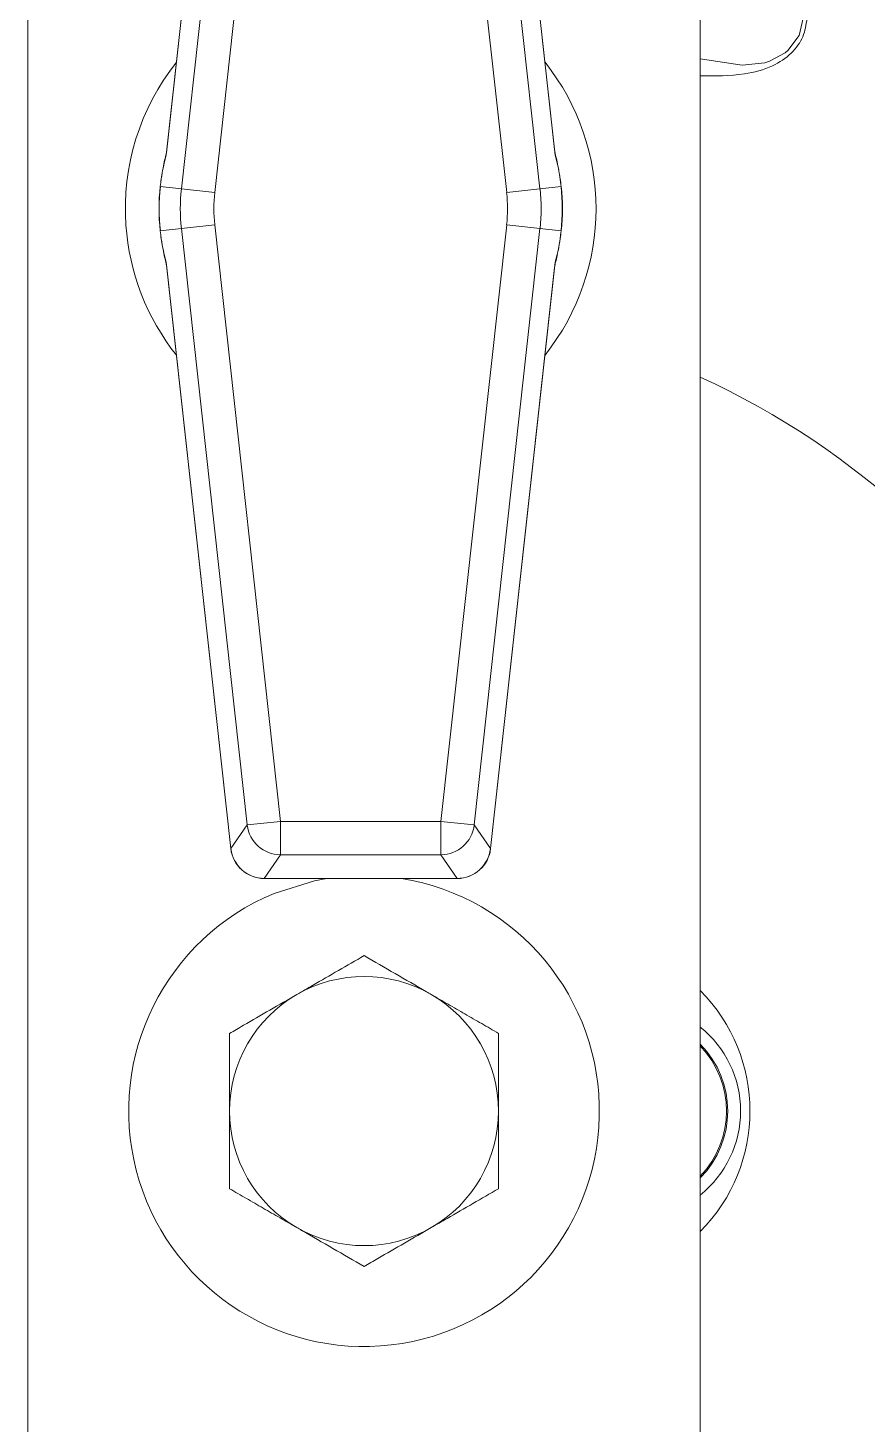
# Model space of a CAD drawing. Extents: x 11 to 120, y 2 to 94.
# Drawn here: x 90.286 to 91.847, y 39.937 to 42.531 of the extents above; entities that cross this region are included whole.
import ezdxf

# ---------------------------------------------------------------- set-up
doc = ezdxf.new("R2010")
doc.units = 0
doc.header["$MEASUREMENT"] = 0
doc.linetypes.add('SLD-Solid', pattern=[0])
doc.layers.add('OBJECT', color=7, linetype='CONTINUOUS')

msp = doc.modelspace()

# ---------------------------------------------------------------- linework, layer by layer
at = {"layer": 'OBJECT', "color": 7, "linetype": 'SLD-Solid', "lineweight": 15}
for p, q in [((90.2863, 39.7263), (90.2863, 48.6989)), ((91.5363, 39.7263), (91.5363, 48.6989)), ((90.6637, 43.3838), (90.5435, 42.2945)), ((90.6636, 43.3838), (90.5444, 42.3046)), ((91.2667, 42.2945), (91.1464, 43.3838)), ((91.2657, 42.3049), (91.1466, 43.3838)), ((90.5718, 42.232), (90.6941, 43.34)), ((90.7561, 43.3332), (90.6337, 42.2251)), ((91.1765, 42.2251), (91.0541, 43.3332)), ((91.1161, 43.34), (91.2384, 42.232)), ((90.5444, 42.3046), (90.5438, 42.2986)), ((91.2664, 42.2986), (91.2657, 42.3049)), ((90.5325, 42.2363), (90.5324, 42.2363)), ((90.5718, 42.232), (90.5325, 42.2363)), ((90.5718, 42.232), (90.6337, 42.2251)), ((91.1765, 42.2251), (91.2384, 42.232)), ((91.2384, 42.232), (91.2776, 42.2363)), ((91.2776, 42.2363), (91.2778, 42.2363)), ((90.5325, 42.154), (90.5324, 42.154)), ((90.5718, 42.1584), (90.5325, 42.154)), ((90.5718, 42.1584), (90.6337, 42.1652)), ((90.6941, 41.0503), (90.5718, 42.1584)), ((90.6337, 42.1652), (90.7561, 41.0571)), ((91.0541, 41.0571), (91.1765, 42.1652)), ((91.2384, 42.1584), (91.1161, 41.0503)), ((91.1765, 42.1652), (91.2384, 42.1584)), ((91.2384, 42.1584), (91.2776, 42.154)), ((91.2776, 42.154), (91.2778, 42.154)), ((90.5435, 42.0959), (90.6637, 41.0065)), ((91.1464, 41.0065), (91.2667, 42.0959)), ((90.5438, 42.0918), (90.5445, 42.0854)), ((90.5445, 42.0854), (90.6636, 41.0065)), ((91.1466, 41.0065), (91.2657, 42.0857)), ((91.2657, 42.0857), (91.2664, 42.0918)), ((90.6637, 41.0065), (90.6941, 41.0503)), ((90.6941, 41.0503), (90.7561, 41.0571)), ((90.7561, 41.0571), (91.0541, 41.0571)), ((90.7561, 41.0571), (90.7561, 40.9948)), ((91.0541, 41.0571), (91.1161, 41.0503)), ((91.0541, 41.0571), (91.0541, 40.9948)), ((91.1161, 41.0503), (91.1464, 41.0065)), ((90.6637, 41.0065), (90.6636, 41.0065)), ((91.1464, 41.0065), (91.1466, 41.0065)), ((90.7561, 40.9948), (90.7257, 40.9511)), ((91.0541, 40.9948), (90.7561, 40.9948)), ((91.0845, 40.9511), (91.0541, 40.9948)), ((90.7257, 40.9511), (91.0845, 40.9511)), ((90.7257, 40.9511), (90.7257, 40.9509)), ((90.7257, 40.9509), (91.0845, 40.9509)), ((91.0845, 40.9511), (91.0845, 40.9509))]:
    msp.add_line(p, q, dxfattribs=at)
at = {"layer": 'OBJECT', "color": 7, "linetype": 'SLD-Solid', "lineweight": 15, "flags": 128}
for points in [[(91.5363, 42.4734), (91.6143, 42.4618), (91.6564, 42.4663), (91.665, 42.469), (91.6942, 42.4847), (91.6992, 42.4889), (91.7203, 42.5169), (91.7278, 42.5491), (91.7278, 42.5491), (91.7278, 42.5491)], [(90.8419, 40.9509), (90.8192, 40.9466), (90.7443, 40.9233)]]:
    msp.add_lwpolyline(points, dxfattribs=at)
at = {"layer": 'OBJECT', "color": 7, "linetype": 'SLD-Solid', "lineweight": 15}
for centre, radius, start, end in [((90.9051, 42.1952), 0.4375, 141.5658, 183.9748), ((90.9051, 42.1952), 0.4375, 321.5658, 38.4342), ((90.9051, 42.1952), 0.375, 173.7, 186.3), ((90.9051, 42.1952), 0.3748, 173.7, 186.3), ((90.9051, 42.1952), 0.3354, 173.7, 186.3), ((90.9051, 42.1952), 0.273, 173.7, 186.3), ((90.9051, 42.1952), 0.273, 353.7, 6.3), ((90.9051, 42.1952), 0.3354, 353.7, 6.3), ((90.9051, 42.1952), 0.3748, 353.7, 6.3), ((90.9051, 42.1952), 0.375, 353.7, 6.3), ((90.9051, 42.1952), 0.4375, 183.9748, 218.4342), ((90.9113, 40.5189), 1.5, 209.9264, 65.3757), ((90.7564, 41.0576), 0.0627, 186.6984, 269.6895), ((91.0538, 41.0576), 0.0627, 270.3105, 353.3016), ((90.7257, 41.0134), 0.0625, 186.3, 270), ((90.7261, 41.0138), 0.0627, 186.6984, 269.6895), ((91.0845, 41.0134), 0.0625, 270, 353.7), ((91.0841, 41.0138), 0.0627, 270.3105, 353.3016), ((90.9113, 40.5189), 0.4375, 112.4483, 80.8696), ((90.9113, 40.5189), 0.25, 60, 120), ((90.9113, 40.5189), 0.25, 120, 180), ((90.9113, 40.5189), 0.25, 0, 60), ((91.3113, 40.5189), 0.3175, 315.1261, 44.8739), ((91.4113, 40.5189), 0.2, 0, 51.3178), ((91.4113, 40.5189), 0.1762, 315.1999, 44.8001), ((91.4113, 40.5189), 0.1739, 315.9712, 44.0288), ((90.9113, 40.5189), 0.25, 180, 240), ((90.9113, 40.5189), 0.25, 300, 0), ((91.4113, 40.5189), 0.2, 308.6822, 0), ((90.9113, 40.5189), 0.25, 240, 300)]:
    msp.add_arc(centre, radius, start, end, dxfattribs=at)
for centre, major_axis, start_param, end_param in [((90.9464, 42.1906), (0.4139, -0.0457), 2.994691, 3.141593), ((90.8638, 42.1906), (0.4139, 0.0457), 0, 0.146901), ((90.9464, 42.1997), (0.4139, 0.0457), 3.141593, 3.288494), ((90.8638, 42.1997), (0.4139, -0.0457), 6.136284, 6.283185)]:
    msp.add_ellipse(centre, major_axis=major_axis, ratio=0.968344, start_param=start_param, end_param=end_param, dxfattribs=at)
for points, knots in [([(91.7349, 42.5487), (91.7332, 42.5371), (91.73, 42.5139), (91.7069, 42.4826), (91.6694, 42.4573), (91.6103, 42.4412), (91.5639, 42.4419), (91.5363, 42.4422)], [0, 0, 0, 0, 0.161361, 0.322815, 0.492352, 0.698047, 1, 1, 1, 1]), ([(90.5324, 42.2363), (90.533, 42.2412), (90.5346, 42.2542), (90.5385, 42.2768), (90.5418, 42.2911), (90.544, 42.2994), (90.5442, 42.3004)], [0, 0, 0, 0, 0.169267, 0.444069, 0.927204, 1, 1, 1, 1]), ([(90.5435, 42.2945), (90.5435, 42.2945), (90.5434, 42.2961), (90.5437, 42.2977), (90.5441, 42.2992)], [0, 0, 0, 0, 0.029751, 1, 1, 1, 1]), ([(90.544, 42.2985), (90.5438, 42.2973), (90.5435, 42.2959), (90.5435, 42.2945), (90.5435, 42.2945)], [0, 0, 0, 0, 0.934098, 1, 1, 1, 1]), ([(91.2659, 42.3004), (91.2679, 42.2927), (91.2709, 42.2808), (91.2743, 42.2616), (91.2763, 42.2482), (91.2772, 42.2413), (91.2778, 42.2363)], [0, 0, 0, 0, 0.495881, 0.76116, 0.830865, 1, 1, 1, 1]), ([(91.2661, 42.2993), (91.2664, 42.2978), (91.2668, 42.2962), (91.2667, 42.2945), (91.2667, 42.2945)], [0, 0, 0, 0, 0.970843, 1, 1, 1, 1]), ([(91.2667, 42.2945), (91.2667, 42.2945), (91.2667, 42.2959), (91.2664, 42.2973), (91.2662, 42.2985)], [0, 0, 0, 0, 0.065902, 1, 1, 1, 1]), ([(90.5442, 42.0899), (90.5423, 42.0976), (90.5393, 42.1095), (90.5359, 42.1287), (90.5338, 42.1421), (90.533, 42.1491), (90.5324, 42.154)], [0, 0, 0, 0, 0.495881, 0.76116, 0.830865, 1, 1, 1, 1]), ([(91.2778, 42.154), (91.2772, 42.1491), (91.2756, 42.1361), (91.2717, 42.1136), (91.2684, 42.0992), (91.2662, 42.091), (91.2659, 42.0899)], [0, 0, 0, 0, 0.169267, 0.444069, 0.927204, 1, 1, 1, 1]), ([(90.5441, 42.091), (90.5437, 42.0925), (90.5434, 42.0941), (90.5435, 42.0958), (90.5435, 42.0959)], [0, 0, 0, 0, 0.970843, 1, 1, 1, 1]), ([(90.5435, 42.0959), (90.5435, 42.0958), (90.5435, 42.0944), (90.5438, 42.093), (90.544, 42.0918)], [0, 0, 0, 0, 0.065902, 1, 1, 1, 1]), ([(91.2667, 42.0959), (91.2667, 42.0958), (91.2668, 42.0942), (91.2665, 42.0926), (91.2661, 42.0911)], [0, 0, 0, 0, 0.029751, 1, 1, 1, 1]), ([(91.2662, 42.0918), (91.2664, 42.093), (91.2667, 42.0944), (91.2667, 42.0958), (91.2667, 42.0959)], [0, 0, 0, 0, 0.934456, 1, 1, 1, 1]), ([(90.9113, 40.8076), (90.8797, 40.7893), (90.8384, 40.7655), (90.7962, 40.7411), (90.7863, 40.7354)], [0, 0, 0, 0, 0.768151, 1, 1, 1, 1]), ([(91.0363, 40.7354), (91.0334, 40.7371), (90.9912, 40.7615), (90.9498, 40.7854), (90.9113, 40.8076)], [0, 0, 0, 0, 0.070214, 1, 1, 1, 1]), ([(90.7863, 40.7354), (90.753, 40.7161), (90.7106, 40.6917), (90.6699, 40.6682), (90.6613, 40.6632)], [0, 0, 0, 0, 0.788999, 1, 1, 1, 1]), ([(91.1613, 40.5189), (91.1613, 40.5223), (91.1613, 40.5711), (91.1613, 40.6188), (91.1613, 40.6632)], [0, 0, 0, 0, 0.070214, 1, 1, 1, 1]), ([(90.6613, 40.5189), (90.6613, 40.5155), (90.6613, 40.4667), (90.6613, 40.419), (90.6613, 40.3746)], [0, 0, 0, 0, 0.070214, 1, 1, 1, 1]), ([(91.0363, 40.3024), (91.0462, 40.3081), (91.0884, 40.3325), (91.1297, 40.3563), (91.1613, 40.3746)], [0, 0, 0, 0, 0.231849, 1, 1, 1, 1]), ([(90.7863, 40.3024), (90.7893, 40.3007), (90.8315, 40.2763), (90.8729, 40.2524), (90.9113, 40.2302)], [0, 0, 0, 0, 0.070214, 1, 1, 1, 1]), ([(90.9113, 40.2302), (90.9199, 40.2352), (90.9606, 40.2587), (91.003, 40.2831), (91.0363, 40.3024)], [0, 0, 0, 0, 0.211001, 1, 1, 1, 1])]:
    msp.add_open_spline(points, degree=3, knots=knots, dxfattribs=at)
for points in [[(91.1613, 40.6632), (91.0363, 40.7354)], [(90.6613, 40.6632), (90.6613, 40.5189)], [(91.1613, 40.3746), (91.1613, 40.5189)], [(90.6613, 40.3746), (90.7863, 40.3024)]]:
    msp.add_open_spline(points, degree=1, dxfattribs=at)

doc.saveas('drawing.dxf')
